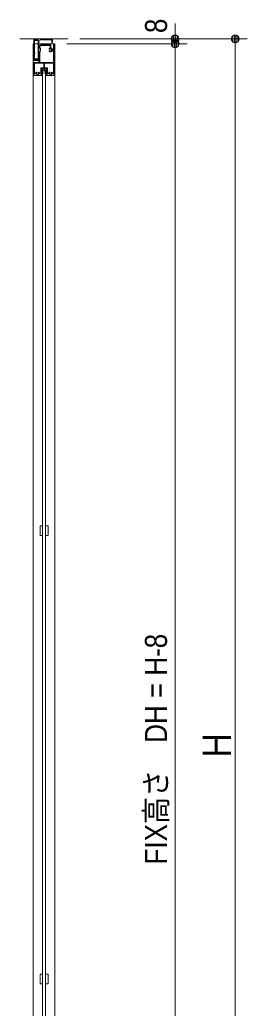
# Model space of a CAD drawing. Units: millimetres, scale not verified. Extents: x -6062 to 6062, y -3045 to 3045.
# Drawn here: x -805 to -426, y -1262 to 382 of the extents above; entities that cross this region are included whole.
import ezdxf
from ezdxf.enums import TextEntityAlignment as Align

# ---------------------------------------------------------------- set-up
doc = ezdxf.new("R2010")
doc.units = ezdxf.units.MM
doc.header["$LTSCALE"] = 20
for name, pattern in [('CHAIN1', [8, 5, -1, 1, -1]), ('DASHED1', [1.8, 1.2, -0.6]), ('DOUBLE_CHAIN1', [8.8, 5, -1, 0.6, -0.6, 0.6, -1])]:
    doc.linetypes.add(name, pattern=pattern)
for name, color, linetype, lineweight in [('0-0_3一般', 7, 'Continuous', 9), ('0-2_2寸法-1', 7, 'Continuous', 9), ('0-3_0', 7, 'Continuous', 9), ('0-4_2寸法-2', 7, 'Continuous', 9)]:
    doc.layers.add(name, color=color, linetype=linetype, lineweight=lineweight)
doc.styles.add('ＭＳ Ｐゴシック', font='')
doc.styles.get('ＭＳ Ｐゴシック').set_extended_font_data('MS PGothic')

# ---------------------------------------------------------------- blocks, each defined once
blk = doc.blocks.new('グループ-1')
at = {"layer": '0-0_3一般', "linetype": 'DOUBLE_CHAIN1'}
for p, q in [((20394.3, 5984), (20394.3, 5978)), ((20394.3, 5984), (20400.3, 5984)), ((20544.3, 5984), (20538.3, 5984)), ((20544.3, 5984), (20544.3, 5978)), ((20410.7, 5874.5), (20409.5, 5877)), ((20410.7, 5874.5), (20410.1, 5871.9)), ((20423.3, 5876), (20420.4, 5882.1)), ((20423.3, 5876), (20421.9, 5869.4)), ((20515.3, 5876), (20518.2, 5882.1)), ((20515.3, 5876), (20516.7, 5869.4)), ((20527.9, 5874.5), (20529, 5877)), ((20527.9, 5874.5), (20528.4, 5871.9))]:
    blk.add_line(p, q, dxfattribs=at)
at = {"layer": '0-0_3一般'}
for p, q in [((20394.3, 5922.7), (20394.3, 5978)), ((20409.5, 5877), (20394.9, 5920.1)), ((20400.3, 5984), (20406.3, 5984)), ((20465.5, 5972.4), (20406.3, 5984)), ((20406.3, 5924), (20406.3, 5967.2)), ((20406.3, 5924), (20420.4, 5882.1)), ((20465.5, 5960.4), (20411, 5971.1)), ((20473, 5972.4), (20532.3, 5984)), ((20473, 5960.4), (20527.5, 5971.1)), ((20518.2, 5882.1), (20532.3, 5924)), ((20543.7, 5920.1), (20529, 5877)), ((20532.3, 5984), (20538.3, 5984)), ((20532.3, 5924), (20532.3, 5967.2)), ((20544.3, 5978), (20544.3, 5922.7))]:
    blk.add_line(p, q, dxfattribs=at)
at = {"layer": '0-0_3一般', "linetype": 'CHAIN1'}
blk.add_line((20469.3, 5990.4), (20469.3, 5840), dxfattribs=at)
at = {"layer": '0-0_3一般'}
for points in [[(20421.9, 5869.4), (20412.3, 5824), (20400.5, 5826.5), (20410.1, 5871.9)], [(20528.4, 5871.9), (20538, 5826.5), (20526.3, 5824), (20516.7, 5869.4)]]:
    blk.add_lwpolyline(points, dxfattribs=at)
for centre, radius, start, end in [((20400.3, 5978), 6, 135, 180), ((20400.3, 5922.7), 6, 180, 192.63886), ((20400.3, 5922.7), 6, 192.63886, 205.27772), ((20400.3, 5978), 6, 90, 135), ((20410.3, 5967.2), 4, 129.6175, 180), ((20410.3, 5967.2), 4, 79.23499, 129.6175), ((20469.3, 5992), 20, 259.23499, 264.6175), ((20469.3, 5980), 20, 259.23499, 264.6175), ((20469.3, 5992), 20, 264.6175, 270), ((20469.3, 5980), 20, 264.6175, 270), ((20469.3, 5992), 20, 270, 275.3825), ((20469.3, 5980), 20, 270, 275.3825), ((20469.3, 5992), 20, 275.3825, 280.76501), ((20469.3, 5980), 20, 275.3825, 280.76501), ((20528.3, 5967.2), 4, 50.3825, 100.76501), ((20528.3, 5967.2), 4, 0, 50.3825), ((20538.3, 5978), 6, 45, 90), ((20538.3, 5978), 6, 0, 45), ((20538.3, 5922.7), 6, 334.72228, 347.36114), ((20538.3, 5922.7), 6, 347.36114, 0), ((20402.3, 5873.5), 8, 6.66677, 25.27772), ((20402.3, 5873.5), 8, 348.05582, 6.66677), ((20402.3, 5873.5), 20, 6.66677, 25.27772), ((20402.3, 5873.5), 20, 348.05582, 6.66677), ((20536.2, 5873.5), 20, 173.33323, 191.94418), ((20536.2, 5873.5), 20, 154.72228, 173.33323), ((20536.2, 5873.5), 8, 173.33323, 191.94418), ((20536.2, 5873.5), 8, 154.72228, 173.33323)]:
    blk.add_arc(centre, radius, start, end, dxfattribs=at)
blk = doc.blocks.new('グループ-2')
at = {"layer": '0-0_3一般'}
blk.add_line((19658.8, 7000), (21258.8, 7000), dxfattribs=at)
blk = doc.blocks.new('グループ-3')
at = {"layer": '0-0_3一般'}
for p, q in [((20129.3, 6994), (20129.3, 6972)), ((20129.3, 6972), (20178.3, 6972)), ((20135.3, 7000), (20425.3, 7000)), ((20205.9, 6972), (20269.3, 6972)), ((20269.3, 6646), (20269.3, 6972)), ((20297.3, 6286), (20297.3, 6912)), ((20357.3, 6972), (20425.3, 6972)), ((20425.3, 7000), (20513.3, 7000)), ((20425.3, 6972), (20463.3, 6972)), ((20469.3, 6978), (20463.3, 6972)), ((20469.3, 6978), (20475.3, 6972)), ((20475.3, 6972), (20513.3, 6972)), ((20513.3, 7000), (20743.3, 7000)), ((20513.3, 6972), (20721.3, 6972)), ((20721.3, 6972), (20721.3, 6886)), ((20749.3, 6886), (20749.3, 6994)), ((20727.3, 6880), (20743.3, 6880)), ((20129.3, 6308), (20178.3, 6308)), ((20129.3, 6286), (20129.3, 6308)), ((20135.3, 6280), (20291.3, 6280)), ((20205.9, 6308), (20249.3, 6308)), ((20269.3, 6328), (20269.3, 6546))]:
    blk.add_line(p, q, dxfattribs=at)
at = {"layer": '0-0_3一般', "linetype": 'DASHED1'}
for p, q in [((20425.3, 6972), (20425.3, 7000)), ((20513.3, 6972), (20513.3, 7000))]:
    blk.add_line(p, q, dxfattribs=at)
at = {"layer": '0-0_3一般', "linetype": 'CHAIN1'}
blk.add_line((20469.3, 6956), (20469.3, 7016), dxfattribs=at)
at = {"layer": '0-0_3一般'}
blk.add_lwpolyline([(20269.3, 6546), (20269.3, 6634), (20275.3, 6640), (20269.3, 6646)], dxfattribs=at)
for centre, radius, start, end in [((20135.3, 6994), 6, 135, 180), ((20135.3, 6994), 6, 90, 135), ((20178.3, 6976), 4, 270, 298.12551), ((20178.3, 6976), 4, 298.12551, 326.25101), ((20193.3, 6966), 14, 85.81397, 146.25101), ((20193.3, 6966), 14, 25.37693, 85.81397), ((20357.3, 6912), 60, 135, 180), ((20357.3, 6912), 60, 90, 135), ((20743.3, 6994), 6, 45, 90), ((20743.3, 6994), 6, 0, 45), ((20727.3, 6886), 6, 180, 225), ((20727.3, 6886), 6, 225, 270), ((20743.3, 6886), 6, 270, 315), ((20743.3, 6886), 6, 315, 0), ((20135.3, 6286), 6, 180, 225), ((20135.3, 6286), 6, 225, 270), ((20178.3, 6304), 4, 61.87449, 90), ((20178.3, 6304), 4, 33.74899, 61.87449), ((20193.3, 6314), 14, 213.74899, 274.18603), ((20193.3, 6314), 14, 274.18603, 334.62307), ((20249.3, 6328), 20, 270, 315), ((20249.3, 6328), 20, 315, 0), ((20291.3, 6286), 6, 270, 315), ((20291.3, 6286), 6, 315, 0)]:
    blk.add_arc(centre, radius, start, end, dxfattribs=at)
blk = doc.blocks.new('グループ-4')
at = {"layer": '0-0_3一般'}
for p, q in [((20153.3, 6750), (20153.3, 6940)), ((20159.3, 6946), (20261.3, 6946)), ((20262.5, 6959), (20229.2, 6965.6)), ((20267.3, 6952), (20267.3, 6953.1)), ((20153.3, 6560), (20153.3, 6720)), ((20153.3, 6340), (20153.3, 6530)), ((20261.3, 6334), (20159.3, 6334)), ((20229.2, 6314.4), (20262.5, 6321)), ((20267.3, 6326.9), (20267.3, 6328))]:
    blk.add_line(p, q, dxfattribs=at)
for points in [[(20179.3, 6970), (20129.3, 6970), (20129.3, 6310), (20179.3, 6310)], [(20225.3, 6966), (20216.2, 6966), (20194.3, 6978.7)], [(20153.3, 6720), (20159.3, 6720), (20159.3, 6750), (20153.3, 6750)], [(20153.3, 6530), (20159.3, 6530), (20159.3, 6560), (20153.3, 6560)], [(20194.3, 6301.3), (20216.2, 6314), (20225.3, 6314)]]:
    blk.add_lwpolyline(points, dxfattribs=at)
for centre, radius, start, end in [((20159.3, 6940), 6, 135, 180), ((20159.3, 6940), 6, 90, 135), ((20189.3, 6970), 10, 135, 180), ((20189.3, 6970), 10, 90, 135), ((20189.3, 6970), 10, 75, 90), ((20189.3, 6970), 10, 60, 75), ((20225.3, 6946), 20, 84.34503, 90), ((20225.3, 6946), 20, 78.69007, 84.34503), ((20261.3, 6952), 6, 270, 315), ((20261.3, 6953.1), 6, 39.34503, 78.69007), ((20261.3, 6952), 6, 315, 0), ((20261.3, 6953.1), 6, 0, 39.34503), ((20159.3, 6340), 6, 180, 225), ((20159.3, 6340), 6, 225, 270), ((20189.3, 6310), 10, 180, 225), ((20189.3, 6310), 10, 225, 270), ((20189.3, 6310), 10, 270, 285), ((20189.3, 6310), 10, 285, 300), ((20225.3, 6334), 20, 270, 275.65497), ((20225.3, 6334), 20, 275.65497, 281.30993), ((20261.3, 6328), 6, 45, 90), ((20261.3, 6326.9), 6, 281.30993, 320.65497), ((20261.3, 6328), 6, 0, 45), ((20261.3, 6326.9), 6, 320.65497, 0)]:
    blk.add_arc(centre, radius, start, end, dxfattribs=at)
blk = doc.blocks.new('グループ-5')
at = {"layer": '0-0_3一般'}
for p, q in [((20109.3, 6840), (20829.3, 6840)), ((20109.3, -40000), (20109.3, 6840)), ((20829.3, 6840), (20829.3, -40000))]:
    blk.add_line(p, q, dxfattribs=at)
blk = doc.blocks.new('グループ-7')
at = {"layer": '0-0_3一般'}
for p, q in [((20297.3, 6646), (20297.3, 6740)), ((20297.3, 6646), (20303.3, 6640)), ((20321.3, 6704), (20321.3, 6740)), ((20321.3, 6704), (20347.3, 6684)), ((20347.3, 6596), (20347.3, 6684)), ((20357.3, 6800), (20463.3, 6800)), ((20357.3, 6776), (20673.3, 6776)), ((20463.3, 6800), (20469.3, 6794)), ((20475.3, 6800), (20469.3, 6794)), ((20475.3, 6800), (20691.3, 6800)), ((20673.3, 6695.7), (20673.3, 6776)), ((20697.3, 6696.1), (20697.3, 6794)), ((20785.3, 6642), (20752.2, 6642)), ((20785.3, 6642), (20785.3, 6834)), ((20791.3, 6840), (20799.3, 6840)), ((20809.3, 5786), (20809.3, 6830)), ((20129.3, 6214), (20129.3, 5786)), ((20297.3, 6220), (20135.3, 6220)), ((20153.3, 6196), (20153.3, 5846)), ((20153.3, 6196), (20459.3, 6196)), ((20785.3, 6220), (20321.3, 6220)), ((20360.3, 6030), (20360.3, 5846)), ((20370.3, 6040), (20459.3, 6040)), ((20384.3, 5790), (20384.3, 6006)), ((20394.3, 6016), (20544.3, 6016)), ((20459.3, 6040), (20459.3, 6196)), ((20479.3, 6196), (20785.3, 6196)), ((20479.3, 6040), (20479.3, 6196)), ((20479.3, 6040), (20568.3, 6040)), ((20554.3, 6006), (20554.3, 5790)), ((20578.3, 6030), (20578.3, 5846)), ((20785.3, 5846), (20785.3, 6196)), ((20135.3, 5780), (20385.3, 5780)), ((20159.3, 5840), (20179.5, 5840)), ((20354.3, 5840), (20325, 5840)), ((20385.3, 5790), (20384.3, 5790)), ((20389.3, 5784), (20389.3, 5786)), ((20389.3, 5780), (20389.5, 5780)), ((20549.3, 5784), (20549.3, 5786)), ((20553.3, 5790), (20554.3, 5790)), ((20803.3, 5780), (20553.3, 5780)), ((20584.3, 5840), (20613.5, 5840)), ((20779.3, 5840), (20759, 5840))]:
    blk.add_line(p, q, dxfattribs=at)
for points in [[(20297.3, 6220), (20297.3, 6634), (20303.3, 6640)], [(20321.3, 6220), (20321.3, 6576), (20347.3, 6596)], [(20785.3, 6220), (20785.3, 6618), (20752.2, 6618)]]:
    blk.add_lwpolyline(points, dxfattribs=at)
for centre, radius, start, end in [((20357.3, 6740), 60, 135, 180), ((20357.3, 6740), 60, 90, 135), ((20357.3, 6740), 36, 135, 180), ((20357.3, 6740), 36, 90, 135), ((20652.3, 6668.1), 16, 131.71611, 185.85806), ((20652.3, 6591.9), 16, 174.14194, 228.28389), ((20652.3, 6668.1), 16, 185.85806, 240), ((20652.3, 6591.9), 16, 120, 174.14194), ((20686.3, 6630), 67, 131.66001, 131.71611), ((20686.3, 6630), 67, 131.66001, 131.71611), ((20686.3, 6630), 67, 228.28389, 288.98314), ((20686.3, 6630), 67, 129.33601, 131.60391), ((20686.3, 6630), 67, 131.60391, 131.66001), ((20686.3, 6630), 67, 131.60391, 131.66001), ((20686.3, 6630), 67, 127.06811, 129.33601), ((20652.3, 6668.1), 16, 240, 275.85806), ((20652.3, 6591.9), 16, 84.14194, 120), ((20686.3, 6630), 67, 114.12808, 127.06811), ((20652.3, 6668.1), 16, 275.85806, 311.71611), ((20652.3, 6591.9), 16, 48.28389, 84.14194), ((20686.3, 6630), 67, 101.18806, 114.12808), ((20686.3, 6630), 35, 65.85806, 131.71611), ((20686.3, 6630), 35, 228.28389, 294.14194), ((20691.3, 6794), 6, 45, 90), ((20691.3, 6794), 6, 0, 45), ((20686.3, 6630), 67, 45.43403, 80.55045), ((20686.3, 6630), 35, 0, 65.85806), ((20686.3, 6630), 35, 294.14194, 0), ((20686.3, 6630), 67, 288.98314, 349.6824), ((20686.3, 6630), 67, 10.3176, 45.43403), ((20791.3, 6834), 6, 135, 180), ((20791.3, 6834), 6, 90, 135), ((20799.3, 6830), 10, 45, 90), ((20799.3, 6830), 10, 0, 45), ((20135.3, 6214), 6, 135, 180), ((20135.3, 6214), 6, 90, 135), ((20370.3, 6030), 10, 135, 180), ((20370.3, 6030), 10, 90, 135), ((20394.3, 6006), 10, 135, 180), ((20394.3, 6006), 10, 90, 135), ((20544.3, 6006), 10, 45, 90), ((20544.3, 6006), 10, 0, 45), ((20568.3, 6030), 10, 45, 90), ((20568.3, 6030), 10, 0, 45), ((20135.3, 5786), 6, 180, 225), ((20135.3, 5786), 6, 225, 270), ((20159.3, 5846), 6, 180, 225), ((20159.3, 5846), 6, 225, 270), ((20179.5, 5846), 6, 270, 312.64272), ((20179.5, 5846), 6, 312.64272, 355.28544), ((20252.3, 5840), 67, 156.78466, 175.28544), ((20252.3, 5840), 67, 138.28389, 156.78466), ((20214.2, 5873.9), 16, 84.14194, 138.28389), ((20214.2, 5873.9), 16, 30, 84.14194), ((20252.3, 5840), 35, 138.28389, 204.14194), ((20252.3, 5840), 35, 204.14194, 270), ((20214.2, 5873.9), 16, 318.28389, 354.14194), ((20214.2, 5873.9), 16, 354.14194, 30), ((20252.3, 5840), 35, 270, 335.85806), ((20290.3, 5873.9), 16, 150, 185.85806), ((20290.3, 5873.9), 16, 185.85806, 221.71611), ((20290.3, 5873.9), 16, 95.85806, 150), ((20252.3, 5840), 35, 335.85806, 41.71611), ((20290.3, 5873.9), 16, 41.71611, 95.85806), ((20252.3, 5840), 67, 23.21534, 41.71611), ((20252.3, 5840), 67, 4.71456, 23.21534), ((20325, 5846), 6, 184.71456, 227.35728), ((20325, 5846), 6, 227.35728, 270), ((20354.3, 5846), 6, 270, 315), ((20354.3, 5846), 6, 315, 0), ((20385.3, 5786), 4, 45, 90), ((20385.3, 5784), 4, 270, 315), ((20385.3, 5786), 4, 0, 45), ((20385.3, 5784), 4, 315, 0), ((20553.3, 5786), 4, 135, 180), ((20553.3, 5784), 4, 180, 225), ((20553.3, 5786), 4, 90, 135), ((20553.3, 5784), 4, 225, 270), ((20584.3, 5846), 6, 180, 225), ((20584.3, 5846), 6, 225, 270), ((20613.5, 5846), 6, 270, 312.64272), ((20613.5, 5846), 6, 312.64272, 355.28544), ((20686.3, 5840), 67, 156.78466, 175.28544), ((20686.3, 5840), 67, 138.28389, 156.78466), ((20648.2, 5873.9), 16, 84.14194, 138.28389), ((20648.2, 5873.9), 16, 30, 84.14194), ((20686.3, 5840), 35, 159.14194, 180), ((20686.3, 5840), 35, 180, 235.42903), ((20686.3, 5840), 35, 138.28389, 159.14194), ((20648.2, 5873.9), 16, 318.28389, 354.14194), ((20648.2, 5873.9), 16, 354.14194, 30), ((20686.3, 5840), 35, 235.42903, 290.85806), ((20686.3, 5840), 35, 290.85806, 346.28708), ((20724.3, 5873.9), 16, 150, 185.85806), ((20724.3, 5873.9), 16, 185.85806, 221.71611), ((20724.3, 5873.9), 16, 95.85806, 150), ((20686.3, 5840), 35, 346.28708, 41.71611), ((20724.3, 5873.9), 16, 41.71611, 95.85806), ((20686.3, 5840), 67, 23.21534, 41.71611), ((20686.3, 5840), 67, 4.71456, 23.21534), ((20759, 5846), 6, 184.71456, 227.35728), ((20759, 5846), 6, 227.35728, 270), ((20779.3, 5846), 6, 270, 315), ((20779.3, 5846), 6, 315, 0), ((20803.3, 5786), 6, 270, 315), ((20803.3, 5786), 6, 315, 0)]:
    blk.add_arc(centre, radius, start, end, dxfattribs=at)
blk = doc.blocks.new('グループ-9')
at = {"layer": '0-0_3一般'}
for p, q in [((20419.3, 5960), (20519.3, 5960)), ((20419.3, -39120), (20419.3, 5960)), ((20519.3, 5960), (20519.3, -39120)), ((20519.3, -39120), (20419.3, -39120))]:
    blk.add_line(p, q, dxfattribs=at)
blk = doc.blocks.new('グループ-10')
at = {"layer": '0-0_3一般', "linetype": 'DASHED1'}
for p, q in [((20339.3, -9520), (20339.3, -9200)), ((20339.3, -9200), (20419.3, -9200)), ((20419.3, -9200), (20419.3, -9520)), ((20519.3, -9520), (20519.3, -9200)), ((20519.3, -9200), (20599.3, -9200)), ((20599.3, -9200), (20599.3, -9520)), ((20419.3, -9520), (20339.3, -9520)), ((20599.3, -9520), (20519.3, -9520))]:
    blk.add_line(p, q, dxfattribs=at)
for points in [[(20339.3, -24120), (20419.3, -24120), (20419.3, -24440), (20339.3, -24440)], [(20519.3, -24120), (20599.3, -24120), (20599.3, -24440), (20519.3, -24440)]]:
    blk.add_lwpolyline(points, close=True, dxfattribs=at)
blk = doc.blocks.new('グループ-11')
at = {"layer": '0-0_3一般'}
for name in ['グループ-2', 'グループ-3', 'グループ-4', 'グループ-5', 'グループ-7', 'グループ-1', 'グループ-9', 'グループ-10']:
    blk.add_blockref(name, (0, 0), dxfattribs=at)
blk = doc.blocks.new('_Dot')
at = {"layer": '0-3_0'}
for p, q in [((-10, 0), (-20, 0)), ((9.78, 2), (-9.78, 2)), ((7.99, 6), (-7.99, 6)), ((9.16, -3.98), (-9.16, -3.98)), ((6, -7.98), (-6, -7.98))]:
    blk.add_line(p, q, dxfattribs=at)
for points in [[(10, 0), (9.92, 1.25), (9.69, 2.49), (9.3, 3.68), (8.76, 4.82), (8.09, 5.88), (7.29, 6.85), (6.37, 7.71), (5.36, 8.44), (4.26, 9.05), (3.09, 9.51), (1.87, 9.82), (0.63, 9.98), (-0.63, 9.98), (-1.87, 9.82), (-3.09, 9.51), (-4.26, 9.05), (-5.36, 8.44), (-6.37, 7.71), (-7.29, 6.85), (-8.09, 5.88), (-8.76, 4.82), (-9.3, 3.68), (-9.69, 2.49), (-9.92, 1.25), (-10, 0), (0, 0)], [(-10, 0), (-9.92, -1.25), (-9.69, -2.49), (-9.3, -3.68), (-8.76, -4.82), (-8.09, -5.88), (-7.29, -6.85), (-6.37, -7.71), (-5.36, -8.44), (-4.26, -9.05), (-3.09, -9.51), (-1.87, -9.82), (-0.63, -9.98), (0.63, -9.98), (1.87, -9.82), (3.09, -9.51), (4.26, -9.05), (5.36, -8.44), (6.37, -7.71), (7.29, -6.85), (8.09, -5.88), (8.76, -4.82), (9.3, -3.68), (9.69, -2.49), (9.92, -1.25), (10, 0), (0, 0)]]:
    blk.add_lwpolyline(points, close=True, dxfattribs=at)

msp = doc.modelspace()

# ---------------------------------------------------------------- linework, layer by layer
at = {"layer": '0-2_2寸法-1'}
for p, q in [((-526.04, 350), (-426.04, 350)), ((-726.04, 342), (-526.04, 342)), ((-546.04, -1987.29), (-546.04, 329.29)), ((-446.04, -1987.29), (-446.04, 337.29))]:
    msp.add_line(p, q, dxfattribs=at)
at = {"layer": '0-4_2寸法-2'}
for p, q in [((-546.04, 362.71), (-546.04, 375.42)), ((-704.56, 350), (-526.04, 350)), ((-546.04, 350), (-546.04, 342)), ((-726.04, 342), (-526.04, 342)), ((-546.04, 329.29), (-546.04, 316.58))]:
    msp.add_line(p, q, dxfattribs=at)

# ---------------------------------------------------------------- block references
at = {"layer": '0-0_3一般', "xscale": 0.05, "yscale": 0.05}
msp.add_blockref('グループ-11', (-1787.5, 0), dxfattribs=at)
at = {"layer": '0-2_2寸法-1', "xscale": 0.6356201, "yscale": 0.6356201, "rotation": 90}
for p in [(-546.04, 342), (-446.04, 350)]:
    msp.add_blockref('_Dot', p, dxfattribs=at)
at = {"layer": '0-4_2寸法-2', "xscale": 0.6356201, "yscale": 0.6356201}
for p, rotation in [((-546.04, 350), 270), ((-546.04, 342), 90)]:
    msp.add_blockref('_Dot', p, dxfattribs=dict(at, rotation=rotation))

# ---------------------------------------------------------------- texts
at = {"layer": '0-2_2寸法-1', "style": 'ＭＳ Ｐゴシック', "width": 0.9}
for s, height, p in [('FIX高さ\u3000DH = H-8', 36.69, (-548.58, -1023.25)), ('H', 47.17, (-438.96, -845.25))]:
    msp.add_text(s, height=height, rotation=90, dxfattribs=at).set_placement(p, align=Align.BOTTOM_LEFT)
at = {"layer": '0-4_2寸法-2', "style": 'ＭＳ Ｐゴシック', "width": 0.9}
msp.add_text('8', height=36.66, rotation=90, dxfattribs=at).set_placement((-548.52, 359.7), align=Align.BOTTOM_LEFT)

doc.saveas('drawing.dxf')
